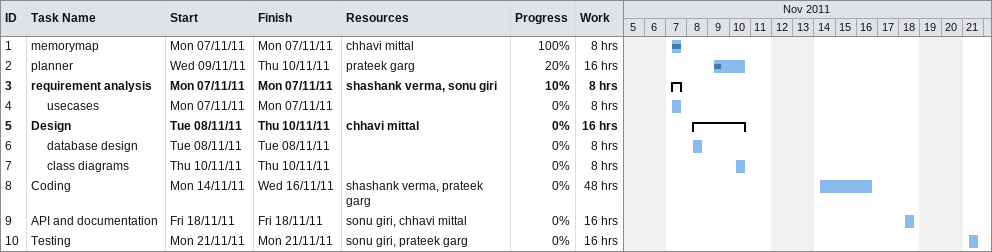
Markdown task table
| ID | Level | Task | Start | Finish | Resources | % complete | Work (h) |
|---|---|---|---|---|---|---|---|
| 1 | 1 | memorymap | 2011-11-07 | 2011-11-07 | chhavi mittal | 100 | 8 |
| 2 | 1 | planner | 2011-11-09 | 2011-11-10 | prateek garg | 20 | 16 |
| 3 | 1 | **requirement analysis** | 2011-11-07 | 2011-11-07 | shashank verma, sonu giri | 10 | 8 |
| 4 | 2 | usecases | 2011-11-07 | 2011-11-07 |  | 0 | 8 |
| 5 | 1 | **Design** | 2011-11-08 | 2011-11-10 | chhavi mittal | 0 | 16 |
| 6 | 2 | database design | 2011-11-08 | 2011-11-08 |  | 0 | 8 |
| 7 | 2 | class diagrams | 2011-11-10 | 2011-11-10 |  | 0 | 8 |
| 8 | 1 | Coding | 2011-11-14 | 2011-11-16 | shashank verma, prateek garg | 0 | 48 |
| 9 | 1 | API and documentation | 2011-11-18 | 2011-11-18 | sonu giri, chhavi mittal | 0 | 16 |
| 10 | 1 | Testing | 2011-11-21 | 2011-11-21 | sonu giri, prateek garg | 0 | 16 |
